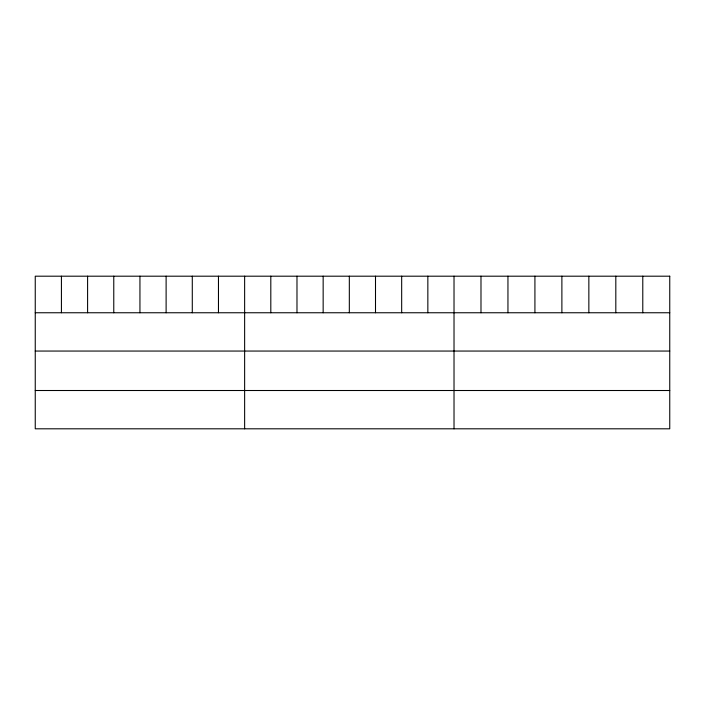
<?xml version="1.0" encoding="UTF-8"?>
<svg xmlns="http://www.w3.org/2000/svg" width="705" height="705" viewBox="0 0 705 705"><rect width="100%" height="100%" fill="white"/><g stroke="black" fill="none" stroke-linecap="round" stroke-linejoin="round"><path stroke-width="1.06" d="M35.25 312.756L669.75 312.756M35.25 351.055L669.75 351.055M35.25 390.508L669.75 390.508M642.784 276.193L642.784 312.756M615.817 276.193L615.817 312.756M588.851 276.193L588.851 312.756M561.885 276.193L561.885 312.756M534.919 276.193L534.919 312.756M507.952 276.193L507.952 312.756M480.986 276.193L480.986 312.756M454.02 276.193L454.02 428.807M427.847 276.193L427.847 312.756M401.674 276.193L401.674 312.756M375.501 276.193L375.501 312.756M349.327 276.193L349.327 312.756M323.154 276.193L323.154 312.756M296.981 276.193L296.981 312.756M270.808 276.193L270.808 312.756M244.635 276.193L244.635 428.807M218.462 276.193L218.462 312.756M192.289 276.193L192.289 312.756M166.116 276.193L166.116 312.756M139.942 276.193L139.942 312.756M113.769 276.193L113.769 312.756M87.596 276.193L87.596 312.756M61.423 276.193L61.423 312.756M669.75 276.193L35.25 276.193L35.25 428.807L669.75 428.807L669.75 276.193"/></g></svg>
